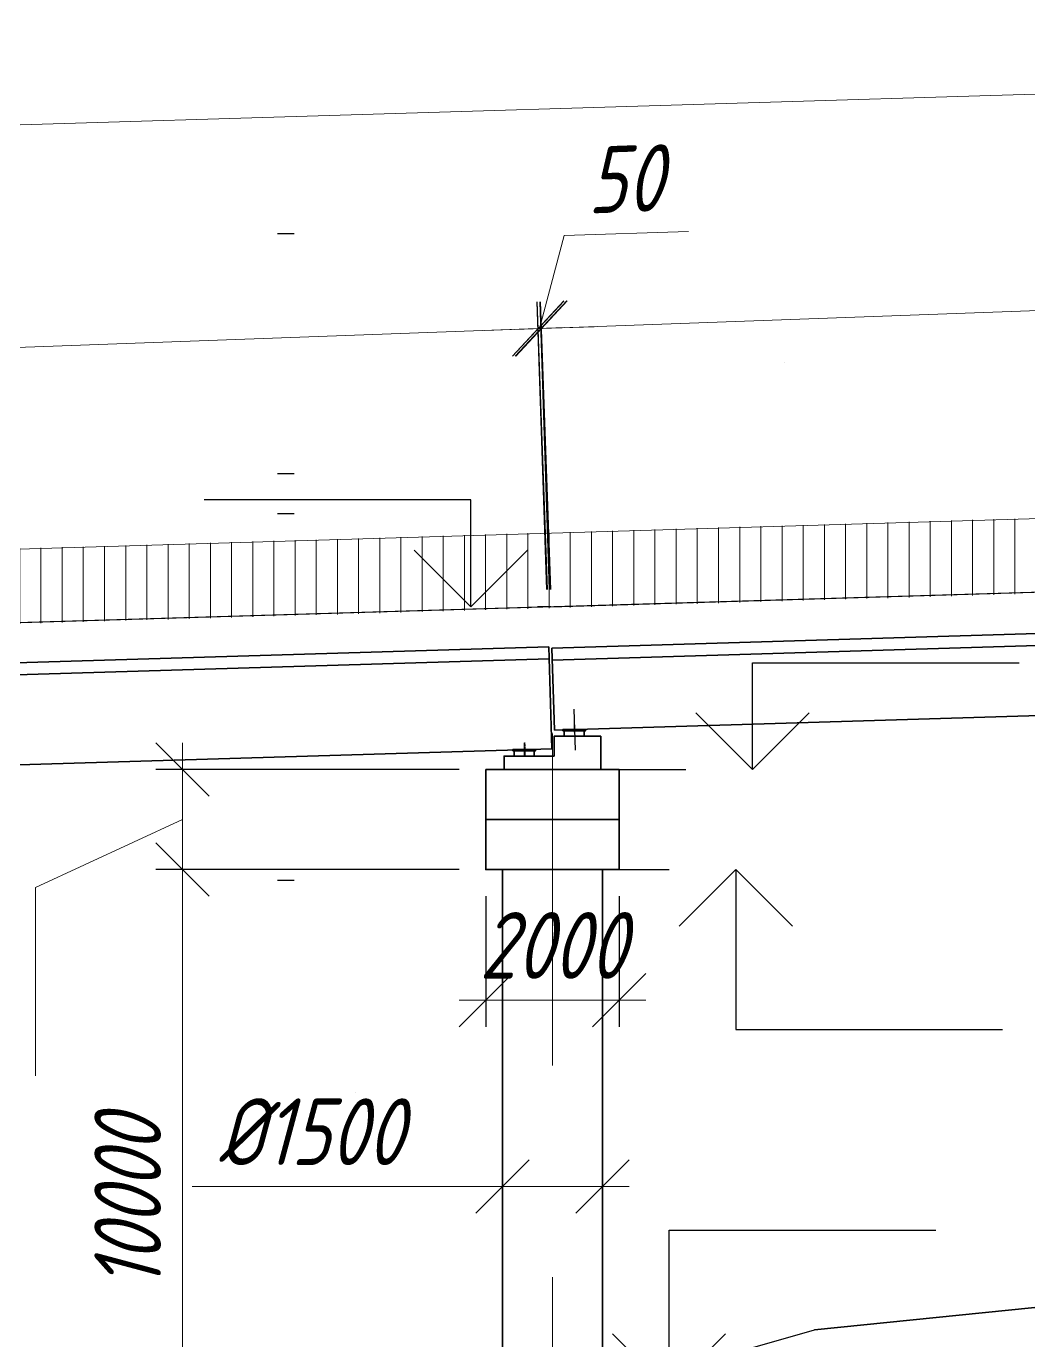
# Model space of a CAD drawing. Header units: millimetres. Extents: x 6546658 to 12951752, y -1354198 to 1102852.
# Drawn here: x 6894701 to 6909734, y 10844 to 30555 of the extents above; entities that cross this region are included whole.
import ezdxf
from ezdxf.enums import TextEntityAlignment as Align

# ---------------------------------------------------------------- set-up
doc = ezdxf.new("R2018")
doc.units = ezdxf.units.MM
doc.linetypes.add('осевая', pattern=[50.8, 31.75, -6.35, 6.35, -6.35])
doc.layers.get('Defpoints').update_dxf_attribs({"color": 254, "lineweight": 0})
for name, color, linetype, lineweight in [('1-Бетон', 114, 'Continuous', 35), ('1-Примечания', 4, 'Continuous', 25), ('1-Размеры', 1, 'Continuous', 25), ('1-Текст_3', 250, 'Continuous', 25), ('1-Штриховка', 8, 'Continuous', 9), ('ИС_Ось', 1, 'осевая', 18), ('ИС_Размер', 3, 'Continuous', 18), ('ИС_Тонкая', 3, 'Continuous', 18)]:
    doc.layers.add(name, color=color, linetype=linetype, lineweight=lineweight)
for name, color, linetype in [('Красный профиль', 1, 'Continuous'), ('Отметки в скважинах', 7, 'Continuous'), ('Скважина', 170, 'Continuous'), ('Черный профиль', 3, 'Continuous')]:
    doc.layers.add(name, color=color, linetype=linetype)
doc.layers.add('Оси_Невидимые', color=5, linetype='Continuous', plot=False)
doc.layers.add('Помощь_Невидимый', color=7, linetype='Continuous', lineweight=30, plot=False)
doc.styles.add('0', font='isocpeur.ttf', dxfattribs={"width": 0.8, "oblique": 15})
doc.styles.get("Standard").update_dxf_attribs({"font": 'arial.ttf'})
doc.styles.add('Стандарт-геология', font='romant.shx', dxfattribs={"width": 0.9, "height": 2.5})
doc.dimstyles.new('М400нов', dxfattribs={"dimscale": 400, "dimtxt": 2.5, "dimasz": 2, "dimexe": 1, "dimexo": 1, "dimgap": 0.8, "dimtad": 1, "dimdec": 0, "dimzin": 0, "dimdsep": 46, "dimtxsty": '0', "dimblk": 'OBLIQUE', "dimcen": 0.09, "dimdle": 1, "dimclrd": 256, "dimclre": 256, "dimclrt": 256, "dimadec": 4, "dimazin": 0, "dimtfac": 1, "dimtdec": 0, "dimtmove": 1, "dimatfit": 2, "dimfxl": 1, "dimtolj": 1, "dimtzin": 0, "dimlwd": -1, "dimarcsym": 0})
doc.dimstyles.new('Скважина', dxfattribs={"dimtxt": 1.2, "dimasz": 2, "dimexe": 0, "dimexo": 0, "dimgap": 0.1, "dimtad": 1, "dimjust": 2, "dimtoh": 1, "dimdec": 1, "dimlfac": 0.1, "dimrnd": 0.1, "dimzin": 0, "dimdsep": 46, "dimtxsty": 'Standard', "dimcen": 0, "dimdle": 1.5, "dimadec": 1, "dimazin": 0, "dimtfac": 1, "dimtdec": 1, "dimtofl": 0, "dimtmove": 0, "dimatfit": 3, "dimfxl": 3, "dimtolj": 1, "dimtzin": 0, "dimarcsym": 0})

# ---------------------------------------------------------------- blocks, each defined once
blk = doc.blocks.new('_Oblique')
at = {"color": 0, "linetype": 'ByBlock', "lineweight": -2}
blk.add_line((-0.5, -0.5), (0.5, 0.5), dxfattribs=at)
blk = doc.blocks.new('*D300')
at = {"layer": 'Defpoints', "color": 0, "linetype": 'Continuous', "transparency": 16777216}
for p in [(6929942, 30143), (6930166, 22692), (6775855, 18046)]:
    blk.add_point(p, dxfattribs=at)
at = {"layer": 'ИС_Размер', "lineweight": -2, "transparency": 16777216}
for p, q in [((6930154, 23092), (6929930, 30543)), ((6775843, 18446), (6775619, 25898))]:
    blk.add_line(p, q, dxfattribs=at)
at = {"layer": 'ИС_Размер', "transparency": 16777216}
blk.add_line((6775231, 25486), (6930342, 30155), dxfattribs=at)
at = {"layer": 'ИС_Размер', "linetype": 'Continuous', "transparency": 16777216, "xscale": 800, "yscale": 800, "zscale": 800}
for p, rotation in [((6929942, 30143), 1.724269677828699), ((6775631, 25498), 181.7242696778287)]:
    blk.add_blockref('_Oblique', p, dxfattribs=dict(at, rotation=rotation))
at = {"layer": 'ИС_Размер', "linetype": 'Continuous', "transparency": 16777216, "insert": (6852762, 28640), "char_height": 1000, "attachment_point": 5, "rotation": 1.7243, "style": '0'}
blk.add_mtext('\\A1;154400', dxfattribs=at)
blk = doc.blocks.new('33')
at = {"layer": '1-Бетон'}
for points in [[(33000, 1530), (33000, 0), (0, 0), (0, 1530), (33000, 1530)], [(0, 1350), (33000, 1350)]]:
    blk.add_lwpolyline(points, dxfattribs=at)
at = {"layer": 'ИС_Ось'}
for points in [[(400, -108), (400, 108)], [(32600, -108), (32600, 108)]]:
    blk.add_lwpolyline(points, dxfattribs=at)
blk = doc.blocks.new('б24 1.23')
at = {"layer": '1-Бетон', "linetype": 'Continuous'}
for points in [[(0, 0), (6, 1230)], [(6, 1230), (24005, 1120)], [(5, 1050), (24005, 940)], [(24000, -110), (24005, 1120)], [(0, 0), (24000, -110)]]:
    blk.add_lwpolyline(points, dxfattribs=at)
at = {"layer": 'Красный профиль', "linetype": 'Continuous'}
for points in [[(301, 306), (299, -309)], [(23701, 199), (23698, -416)]]:
    blk.add_lwpolyline(points, dxfattribs=at)
blk = doc.blocks.new('*D304')
at = {"layer": 'Defpoints', "color": 0, "linetype": 'Continuous', "transparency": 16777216}
for p in [(6902377, 26022), (6902532, 21710), (6869553, 20524)]:
    blk.add_point(p, dxfattribs=at)
at = {"layer": 'ИС_Размер', "lineweight": -2, "transparency": 16777216}
for p, q in [((6902517, 22110), (6902362, 26422)), ((6869539, 20924), (6869383, 25236))]:
    blk.add_line(p, q, dxfattribs=at)
at = {"layer": 'ИС_Размер', "transparency": 16777216}
blk.add_line((6868998, 24821), (6902776, 26036), dxfattribs=at)
at = {"layer": 'ИС_Размер', "linetype": 'Continuous', "transparency": 16777216, "xscale": 800, "yscale": 800, "zscale": 800}
for p, rotation in [((6902377, 26022), 2.059747963360298), ((6869398, 24836), 182.0597479633603)]:
    blk.add_blockref('_Oblique', p, dxfattribs=dict(at, rotation=rotation))
at = {"layer": 'ИС_Размер', "linetype": 'Continuous', "transparency": 16777216, "insert": (6885858, 26248), "char_height": 1000, "attachment_point": 5, "rotation": 2.0597, "style": '0'}
blk.add_mtext('\\A1;33000', dxfattribs=at)
blk = doc.blocks.new('*D305')
at = {"layer": 'Defpoints', "color": 0, "linetype": 'Continuous', "transparency": 16777216}
for p in [(6926411, 26888), (6926566, 22574), (6902582, 21710)]:
    blk.add_point(p, dxfattribs=at)
at = {"layer": 'ИС_Размер', "lineweight": -2, "transparency": 16777216}
for p, q in [((6926552, 22974), (6926396, 27288)), ((6902567, 22110), (6902412, 26423))]:
    blk.add_line(p, q, dxfattribs=at)
at = {"layer": 'ИС_Размер', "transparency": 16777216}
blk.add_line((6902026, 26009), (6926810, 26902), dxfattribs=at)
at = {"layer": 'ИС_Размер', "linetype": 'Continuous', "transparency": 16777216, "xscale": 800, "yscale": 800, "zscale": 800}
for p, rotation in [((6926411, 26888), 2.064041569416751), ((6902426, 26024), 182.0640415694167)]:
    blk.add_blockref('_Oblique', p, dxfattribs=dict(at, rotation=rotation))
at = {"layer": 'ИС_Размер', "linetype": 'Continuous', "transparency": 16777216, "insert": (6914389, 27275), "char_height": 1000, "attachment_point": 5, "rotation": 2.064, "style": '0'}
blk.add_mtext('\\A1;24000', dxfattribs=at)
blk = doc.blocks.new('*D312')
at = {"layer": 'Defpoints', "color": 0, "linetype": 'Continuous', "transparency": 16777216}
for p in [(6902419, 26023), (6902520, 21710), (6902563, 21711)]:
    blk.add_point(p, dxfattribs=at)
at = {"layer": 'ИС_Размер', "transparency": 16777216}
for p, q in [((6902398, 26023), (6902766, 27416)), ((6902766, 27416), (6904632, 27478)), ((6902377, 26022), (6901577, 25995)), ((6902377, 26022), (6902419, 26023)), ((6902377, 26022), (6902419, 26023)), ((6902419, 26023), (6903218, 26050))]:
    blk.add_line(p, q, dxfattribs=at)
at = {"layer": 'ИС_Размер', "lineweight": -2, "transparency": 16777216}
for p, q in [((6902507, 22110), (6902363, 26422)), ((6902549, 22111), (6902406, 26423))]:
    blk.add_line(p, q, dxfattribs=at)
at = {"layer": 'ИС_Размер', "linetype": 'Continuous', "transparency": 16777216, "xscale": 800, "yscale": 800, "zscale": 800}
for p, rotation in [((6902377, 26022), 1.907391254131756), ((6902419, 26023), 181.9073912541317)]:
    blk.add_blockref('_Oblique', p, dxfattribs=dict(at, rotation=rotation))
at = {"layer": 'ИС_Размер', "linetype": 'Continuous', "transparency": 16777216, "insert": (6903672, 28266), "char_height": 1000, "attachment_point": 5, "rotation": 1.9074, "style": '0'}
blk.add_mtext('\\A1;50', dxfattribs=at)
blk = doc.blocks.new('*D319')
at = {"layer": 'Defpoints', "color": 0, "linetype": 'Continuous', "transparency": 16777216}
for p in [(6901841, 13158, 5778), (6903341, 13158, 5778), (6903341, 13158)]:
    blk.add_point(p, dxfattribs=at)
at = {"layer": 'ИС_Размер', "lineweight": -2, "transparency": 16777216}
for p, q in [((6903341, 13558), (6903341, 13558)), ((6901841, 12758), (6901841, 12758))]:
    blk.add_line(p, q, dxfattribs=at)
at = {"layer": 'ИС_Размер', "transparency": 16777216}
for p, q in [((6897189, 13158), (6901841, 13158)), ((6901441, 13158), (6903741, 13158))]:
    blk.add_line(p, q, dxfattribs=at)
at = {"layer": 'ИС_Размер', "linetype": 'Continuous', "transparency": 16777216, "xscale": 800, "yscale": 800, "zscale": 800, "rotation": 180}
blk.add_blockref('_Oblique', (6901841, 13158), dxfattribs=at)
at = {"layer": 'ИС_Размер', "linetype": 'Continuous', "transparency": 16777216, "xscale": 800, "yscale": 800, "zscale": 800}
blk.add_blockref('_Oblique', (6903341, 13158), dxfattribs=at)
at = {"layer": 'ИС_Размер', "linetype": 'Continuous', "transparency": 16777216, "insert": (6898963, 13978), "char_height": 1000, "attachment_point": 5, "style": '0'}
blk.add_mtext('\\A1;%%C1500', dxfattribs=at)
blk = doc.blocks.new('*U231')
at = {"layer": '1-Примечания', "linetype": 'Continuous'}
blk.add_line((0, 0), (2.5, 0), dxfattribs=at)
for points in [[(5, 0), (5, 4), (15, 4)], [(7.121, 2.121), (5, 0), (2.879, 2.121)]]:
    blk.add_lwpolyline(points, dxfattribs=at)
at = {"layer": '1-Текст_3', "lineweight": 30, "oblique": 15, "width": 0.8, "flags": 104}
blk.add_attdef('ВЫСОТА', text='', height=3, dxfattribs=at).set_placement((-6.756, 9.167), align=Align.MIDDLE_CENTER)
at = {"layer": '1-Текст_3', "lineweight": 30, "width": 0.8, "flags": 104}
blk.add_attdef('ПРИМЕЧАНИЕ', text='', height=3, dxfattribs=at).set_placement((10, 3.25), align=Align.TOP_CENTER)
blk = doc.blocks.new('*U228')
at = {"layer": '1-Примечания', "linetype": 'Continuous'}
blk.add_line((0, 0), (2.5, 0), dxfattribs=at)
for points in [[(7.121, -2.121), (5, 0), (2.879, -2.121)], [(5, 0), (5, -6), (15, -6)]]:
    blk.add_lwpolyline(points, dxfattribs=at)
at = {"layer": '1-Текст_3', "lineweight": 30, "oblique": 15, "width": 0.8, "flags": 104}
blk.add_attdef('ВЫСОТА', text='', height=3, dxfattribs=at).set_placement((-6.756, -0.833), align=Align.MIDDLE_CENTER)
at = {"layer": '1-Текст_3', "lineweight": 30, "width": 0.8, "flags": 104}
blk.add_attdef('ПРИМЕЧАНИЕ', text='', height=3, dxfattribs=at).set_placement((10, -6.75), align=Align.TOP_CENTER)
blk = doc.blocks.new('*D320')
at = {"layer": 'Defpoints', "color": 0, "linetype": 'Continuous', "transparency": 16777216}
for p in [(6901591, 17910), (6897042, 7910), (6901390, 7910)]:
    blk.add_point(p, dxfattribs=at)
at = {"layer": 'ИС_Размер', "transparency": 16777216}
blk.add_line((6897042, 18310), (6897042, 7510), dxfattribs=at)
at = {"layer": 'ИС_Размер', "lineweight": -2, "transparency": 16777216}
for p, q in [((6901191, 17910), (6896642, 17910)), ((6900990, 7910), (6896642, 7910))]:
    blk.add_line(p, q, dxfattribs=at)
at = {"layer": 'ИС_Размер', "linetype": 'Continuous', "transparency": 16777216, "xscale": 800, "yscale": 800, "zscale": 800}
for p, rotation in [((6897042, 17910), 90), ((6897042, 7910), 270)]:
    blk.add_blockref('_Oblique', p, dxfattribs=dict(at, rotation=rotation))
at = {"layer": 'ИС_Размер', "linetype": 'Continuous', "transparency": 16777216, "insert": (6896222, 12910), "char_height": 1000, "attachment_point": 5, "rotation": 90, "style": '0'}
blk.add_mtext('\\A1;10000', dxfattribs=at)
blk = doc.blocks.new('*U210')
at = {"layer": '1-Примечания', "linetype": 'Continuous'}
blk.add_line((0, 0), (0.5, 0), dxfattribs=at)
for points in [[(3, 0), (3, 4), (13, 4)], [(5.121, 2.121), (3, 0), (0.879, 2.121)]]:
    blk.add_lwpolyline(points, dxfattribs=at)
at = {"layer": '1-Текст_3', "lineweight": 30, "oblique": 15, "width": 0.8, "flags": 104}
blk.add_attdef('ВЫСОТА', text='', height=3, dxfattribs=at).set_placement((-8.756, 9.167), align=Align.MIDDLE_CENTER)
at = {"layer": '1-Текст_3', "lineweight": 30, "width": 0.8, "flags": 104}
blk.add_attdef('ПРИМЕЧАНИЕ', text='', height=3, dxfattribs=at).set_placement((8, 3.25), align=Align.TOP_CENTER)
blk = doc.blocks.new('*D355')
at = {"layer": 'Defpoints', "color": 0, "linetype": 'Continuous', "transparency": 16777216}
for p in [(6901591, 19410), (6897042, 17910), (6901591, 17910)]:
    blk.add_point(p, dxfattribs=at)
at = {"layer": 'ИС_Размер', "transparency": 16777216}
for p, q in [((6897042, 19810), (6897042, 17510)), ((6897042, 18660), (6894842, 17642)), ((6894842, 17642), (6894842, 14814))]:
    blk.add_line(p, q, dxfattribs=at)
at = {"layer": 'ИС_Размер', "lineweight": -2, "transparency": 16777216}
for p, q in [((6901191, 19410), (6896642, 19410)), ((6901191, 17910), (6896642, 17910))]:
    blk.add_line(p, q, dxfattribs=at)
at = {"layer": 'ИС_Размер', "linetype": 'Continuous', "transparency": 16777216, "xscale": 800, "yscale": 800, "zscale": 800}
for p, rotation in [((6897042, 19410), 90), ((6897042, 17910), 270)]:
    blk.add_blockref('_Oblique', p, dxfattribs=dict(at, rotation=rotation))
at = {"layer": 'ИС_Размер', "linetype": 'Continuous', "transparency": 16777216, "insert": (6894022, 16228), "char_height": 1000, "attachment_point": 5, "rotation": 90, "style": '0'}
blk.add_mtext('\\A1;1500', dxfattribs=at)
blk = doc.blocks.new('*D334')
at = {"layer": 'Defpoints', "color": 0, "linetype": 'Continuous', "transparency": 16777216}
for p in [(6901591, 17910), (6903591, 17910), (6903591, 15952)]:
    blk.add_point(p, dxfattribs=at)
at = {"layer": 'ИС_Размер', "lineweight": -2, "transparency": 16777216}
for p, q in [((6901591, 17510), (6901591, 15552)), ((6903591, 17510), (6903591, 15552))]:
    blk.add_line(p, q, dxfattribs=at)
at = {"layer": 'ИС_Размер', "transparency": 16777216}
blk.add_line((6901191, 15952), (6903991, 15952), dxfattribs=at)
at = {"layer": 'ИС_Размер', "linetype": 'Continuous', "transparency": 16777216, "xscale": 800, "yscale": 800, "zscale": 800, "rotation": 180}
blk.add_blockref('_Oblique', (6901591, 15952), dxfattribs=at)
at = {"layer": 'ИС_Размер', "linetype": 'Continuous', "transparency": 16777216, "xscale": 800, "yscale": 800, "zscale": 800}
blk.add_blockref('_Oblique', (6903591, 15952), dxfattribs=at)
at = {"layer": 'ИС_Размер', "linetype": 'Continuous', "transparency": 16777216, "insert": (6902591, 16772), "char_height": 1000, "attachment_point": 5, "style": '0'}
blk.add_mtext('\\A1;2000', dxfattribs=at)
blk = doc.blocks.new('*D187')
at = {"layer": 'Defpoints', "color": 0, "transparency": 16777216}
for p in [(0, -199), (0, -210), (1.69, -210)]:
    blk.add_point(p, dxfattribs=at)
at = {"layer": 'Оси_Невидимые', "color": 0, "lineweight": -2, "transparency": 16777216}
for p, q in [((0, -199), (1.69, -199)), ((1.69, -201), (1.69, -208)), ((0, -210), (1.69, -210))]:
    blk.add_line(p, q, dxfattribs=at)
at = {"layer": 'Оси_Невидимые', "color": 0, "transparency": 16777216}
for points in [[(1.36, -201), (2.03, -201), (1.69, -199)], [(1.36, -208), (2.03, -208), (1.69, -210)]]:
    blk.add_solid(points, dxfattribs=at)
at = {"layer": 'Оси_Невидимые', "color": 0, "transparency": 16777216, "insert": (0.99, -206.88), "char_height": 1.2, "attachment_point": 5, "rotation": 90}
blk.add_mtext('\\A1;1.1', dxfattribs=at)
blk = doc.blocks.new('*D188')
at = {"layer": 'Defpoints', "color": 0, "transparency": 16777216}
for p in [(0, -157), (0, -210), (1.69, -210)]:
    blk.add_point(p, dxfattribs=at)
at = {"layer": 'Оси_Невидимые', "color": 0, "lineweight": -2, "transparency": 16777216}
for p, q in [((0, -157), (1.69, -157)), ((1.69, -159), (1.69, -208)), ((0, -210), (1.69, -210))]:
    blk.add_line(p, q, dxfattribs=at)
at = {"layer": 'Оси_Невидимые', "color": 0, "transparency": 16777216}
for points in [[(1.36, -159), (2.03, -159), (1.69, -157)], [(1.36, -208), (2.03, -208), (1.69, -210)]]:
    blk.add_solid(points, dxfattribs=at)
at = {"layer": 'Оси_Невидимые', "color": 0, "transparency": 16777216, "insert": (0.98, -206.71), "char_height": 1.2, "attachment_point": 5, "rotation": 90}
blk.add_mtext('\\A1;5.3', dxfattribs=at)
blk = doc.blocks.new('*D194')
at = {"layer": 'Defpoints', "color": 0, "transparency": 16777216}
for p in [(0, -102), (0, -231), (1.69, -231)]:
    blk.add_point(p, dxfattribs=at)
at = {"layer": 'Оси_Невидимые', "color": 0, "lineweight": -2, "transparency": 16777216}
for p, q in [((0, -102), (1.69, -102)), ((1.69, -104), (1.69, -229)), ((0, -231), (1.69, -231))]:
    blk.add_line(p, q, dxfattribs=at)
at = {"layer": 'Оси_Невидимые', "color": 0, "transparency": 16777216}
for points in [[(1.36, -104), (2.03, -104), (1.69, -102)], [(1.36, -229), (2.03, -229), (1.69, -231)]]:
    blk.add_solid(points, dxfattribs=at)
at = {"layer": 'Оси_Невидимые', "color": 0, "transparency": 16777216, "insert": (0.98, -227.3), "char_height": 1.2, "attachment_point": 5, "rotation": 90}
blk.add_mtext('\\A1;12.9', dxfattribs=at)
blk = doc.blocks.new('*D189')
at = {"layer": 'Defpoints', "color": 0, "transparency": 16777216}
for p in [(0, -163), (0, -210), (1.69, -210)]:
    blk.add_point(p, dxfattribs=at)
at = {"layer": 'Оси_Невидимые', "color": 0, "lineweight": -2, "transparency": 16777216}
for p, q in [((0, -163), (1.69, -163)), ((1.69, -165), (1.69, -208)), ((0, -210), (1.69, -210))]:
    blk.add_line(p, q, dxfattribs=at)
at = {"layer": 'Оси_Невидимые', "color": 0, "transparency": 16777216}
for points in [[(1.36, -165), (2.03, -165), (1.69, -163)], [(1.36, -208), (2.03, -208), (1.69, -210)]]:
    blk.add_solid(points, dxfattribs=at)
at = {"layer": 'Оси_Невидимые', "color": 0, "transparency": 16777216, "insert": (0.99, -206.68), "char_height": 1.2, "attachment_point": 5, "rotation": 90}
blk.add_mtext('\\A1;4.7', dxfattribs=at)
blk = doc.blocks.new('*U234')
at = {"layer": '1-Примечания', "linetype": 'Continuous'}
blk.add_line((0, 0), (-2.5, 0), dxfattribs=at)
for points in [[(0, 0), (0, 6), (10, 6)], [(2.121, 2.121), (0, 0), (-2.121, 2.121)]]:
    blk.add_lwpolyline(points, dxfattribs=at)
at = {"layer": '1-Текст_3', "lineweight": 30, "oblique": 15, "width": 0.8, "flags": 104}
blk.add_attdef('ВЫСОТА', text='', height=3, dxfattribs=at).set_placement((-11.756, 11.167), align=Align.MIDDLE_CENTER)
at = {"layer": '1-Текст_3', "lineweight": 30, "width": 0.8, "flags": 104}
blk.add_attdef('ПРИМЕЧАНИЕ', text='', height=3, dxfattribs=at).set_placement((5, 5.25), align=Align.TOP_CENTER)
blk = doc.blocks.new('*U233')
at = {"layer": '1-Примечания', "linetype": 'Continuous'}
blk.add_line((0, 0), (-2.5, 0), dxfattribs=at)
for points in [[(0, 0), (0, 6), (10, 6)], [(2.121, 2.121), (0, 0), (-2.121, 2.121)]]:
    blk.add_lwpolyline(points, dxfattribs=at)
at = {"layer": '1-Текст_3', "lineweight": 30, "oblique": 15, "width": 0.8, "flags": 104}
blk.add_attdef('ВЫСОТА', text='', height=3, dxfattribs=at).set_placement((-11.756, 11.167), align=Align.MIDDLE_CENTER)
at = {"layer": '1-Текст_3', "lineweight": 30, "width": 0.8, "flags": 104}
blk.add_attdef('ПРИМЕЧАНИЕ', text='', height=3, dxfattribs=at).set_placement((5, 5.25), align=Align.TOP_CENTER)
blk = doc.blocks.new('*U183')
at = {"layer": 'Отметки в скважинах'}
for p, q in [((-5.5, -210), (-3, -210)), ((0, -210), (2.5, -210))]:
    blk.add_line(p, q, dxfattribs=at)
at = {"layer": 'Помощь_Невидимый', "color": 5, "lineweight": -3}
for p, q in [((-5.5, -10), (-3, -10)), ((0, -210), (2.5, -210))]:
    blk.add_line(p, q, dxfattribs=at)
at = {"layer": 'Оси_Невидимые'}
dim = blk.add_aligned_dim(p1=(0, -199), p2=(0, -210), distance=1.69, dimstyle='Скважина', dxfattribs=at)
dim.commit()
dim.dimension.update_dxf_attribs({"geometry": '*D187', "text_midpoint": (0.99, -206.88)})
at = {"layer": 'Отметки в скважинах', "lineweight": 13, "insert": (3.15, -210), "char_height": 3, "width": 7.6116, "attachment_point": 4, "style": 'Стандарт-геология', "bg_fill": 3, "box_fill_scale": 1.1, "bg_fill_color": 256, "bg_fill_transparency": 0}
blk.add_mtext('{\\T0.9;1.1}', dxfattribs=at)
blk = doc.blocks.new('*U184')
at = {"layer": 'Отметки в скважинах'}
for p, q in [((-5.5, -210), (-3, -210)), ((0, -210), (2.5, -210))]:
    blk.add_line(p, q, dxfattribs=at)
at = {"layer": 'Помощь_Невидимый', "color": 5, "lineweight": -3}
for p, q in [((-5.5, -10), (-3, -10)), ((0, -210), (2.5, -210))]:
    blk.add_line(p, q, dxfattribs=at)
at = {"layer": 'Оси_Невидимые'}
dim = blk.add_aligned_dim(p1=(0, -157), p2=(0, -210), distance=1.69, dimstyle='Скважина', dxfattribs=at)
dim.commit()
dim.dimension.update_dxf_attribs({"geometry": '*D188', "text_midpoint": (0.98, -206.71)})
at = {"layer": 'Отметки в скважинах', "lineweight": 13, "insert": (3.15, -210), "char_height": 3, "width": 7.6116, "attachment_point": 4, "style": 'Стандарт-геология', "bg_fill": 3, "box_fill_scale": 1.1, "bg_fill_color": 256, "bg_fill_transparency": 0}
blk.add_mtext('{\\T0.9;5.3}', dxfattribs=at)
blk = doc.blocks.new('*U193')
at = {"layer": 'Отметки в скважинах'}
for p, q in [((-5.5, -231), (-3, -231)), ((0, -231), (2.5, -231))]:
    blk.add_line(p, q, dxfattribs=at)
at = {"layer": 'Помощь_Невидимый', "color": 5, "lineweight": -3}
for p, q in [((-5.5, -10), (-3, -10)), ((0, -231), (2.5, -231))]:
    blk.add_line(p, q, dxfattribs=at)
at = {"layer": 'Оси_Невидимые'}
dim = blk.add_aligned_dim(p1=(0, -102), p2=(0, -231), distance=1.69, dimstyle='Скважина', dxfattribs=at)
dim.commit()
dim.dimension.update_dxf_attribs({"geometry": '*D194', "text_midpoint": (0.98, -227.3)})
at = {"layer": 'Отметки в скважинах', "lineweight": 13, "insert": (3.15, -231), "char_height": 3, "width": 7.6116, "attachment_point": 4, "style": 'Стандарт-геология', "bg_fill": 3, "box_fill_scale": 1.1, "bg_fill_color": 256, "bg_fill_transparency": 0}
blk.add_mtext('{\\T0.9;12.9}', dxfattribs=at)
blk = doc.blocks.new('*U185')
at = {"layer": 'Отметки в скважинах'}
for p, q in [((-5.5, -210), (-3, -210)), ((0, -210), (2.5, -210))]:
    blk.add_line(p, q, dxfattribs=at)
at = {"layer": 'Помощь_Невидимый', "color": 5, "lineweight": -3}
for p, q in [((-5.5, -10), (-3, -10)), ((0, -210), (2.5, -210))]:
    blk.add_line(p, q, dxfattribs=at)
at = {"layer": 'Оси_Невидимые'}
dim = blk.add_aligned_dim(p1=(0, -163), p2=(0, -210), distance=1.69, dimstyle='Скважина', dxfattribs=at)
dim.commit()
dim.dimension.update_dxf_attribs({"geometry": '*D189', "text_midpoint": (0.99, -206.68)})
at = {"layer": 'Отметки в скважинах', "lineweight": 13, "insert": (3.15, -210), "char_height": 3, "width": 7.6116, "attachment_point": 4, "style": 'Стандарт-геология', "bg_fill": 3, "box_fill_scale": 1.1, "bg_fill_color": 256, "bg_fill_transparency": 0}
blk.add_mtext('{\\T0.9;4.7}', dxfattribs=at)
blk = doc.blocks.new('кун')
at = {"linetype": 'Continuous'}
blk.add_line((8113, 2457), (26262, 4300), dxfattribs=at)
at = {"layer": 'Скважина', "color": 0, "xscale": 100, "yscale": 100, "zscale": 100}
blk.add_blockref('*U183', (609, 19900), dxfattribs=at)
blk.add_blockref('*U184', (609, 15700), dxfattribs=at)
blk.add_blockref('*U193', (609, 10200), dxfattribs=at)
blk.add_blockref('*U185', (609, 16300), dxfattribs=at)

msp = doc.modelspace()

# ---------------------------------------------------------------- hatches: boundary and pattern name
at = {"layer": 'ИС_Тонкая'}
h = msp.add_hatch(dxfattribs=at)
h.set_pattern_fill('ANSI31', color=256, scale=100, angle=45)
h.set_pattern_definition([(90, (-4328068.45, 93533.4), (-317.5, 0), [])])
h.paths.add_polyline_path([(6920579.3, 22365.3), (6920680, 22342.3), (6920780, 22346.3), (6920879.9, 22350.3), (6920979.9, 22354.2), (6921079.8, 22358.2), (6921179.8, 22362.2), (6921279.7, 22366.1), (6921379.7, 22370.1), (6921479.6, 22374.1), (6921579.6, 22378.1), (6921679.5, 22382), (6921779.4, 22386), (6921879.4, 22390), (6921979.3, 22393.9), (6922079.3, 22397.9), (6922179.2, 22401.9), (6922279.2, 22405.9), (6922379.1, 22409.8), (6922479.1, 22413.8), (6922579, 22417.8), (6922679, 22421.8), (6922778.9, 22425.7), (6922878.9, 22429.7), (6922978.8, 22433.7), (6923078.8, 22437.7), (6923178.7, 22441.7), (6923278.7, 22445.6), (6923378.6, 22449.6), (6923478.6, 22453.6), (6923578.5, 22457.6), (6923678.5, 22461.6), (6923778.4, 22465.6), (6923878.4, 22469.5), (6923978.3, 22473.5), (6924078.3, 22477.5), (6924178.2, 22481.5), (6924278.2, 22485.5), (6924378.1, 22489.5), (6924478.1, 22493.5), (6924578, 22497.4), (6924678, 22501.4), (6924686.7, 22501.8), (6924777.9, 22505.4), (6924877.9, 22509.4), (6924977.8, 22513.4), (6925077.8, 22517.4), (6925177.7, 22521.4), (6925277.7, 22525.4), (6925377.6, 22529.4), (6925477.6, 22533.4), (6925577.5, 22537.4), (6925677.5, 22541.3), (6925777.4, 22545.3), (6925877.4, 22549.3), (6925977.3, 22553.3), (6926077.3, 22557.3), (6926177.2, 22561.3), (6926277.2, 22565.3), (6926377.1, 22569.3), (6926477.1, 22573.3), (6926577, 22577.3), (6926677, 22581.3), (6926776.9, 22585.3), (6926876.9, 22589.3), (6926976.8, 22593.3), (6927076.7, 22597.3), (6927176.7, 22601.3), (6927276.6, 22605.3), (6927376.6, 22609.3), (6927476.5, 22613.4), (6927576.5, 22617.4), (6927676.4, 22621.4), (6927776.4, 22625.4), (6927876.3, 22629.4), (6927976.3, 22633.4), (6928076.2, 22637.4), (6928176.2, 22641.4), (6928276.1, 22645.4), (6928376.1, 22649.4), (6928476, 22653.4), (6928576, 22657.4), (6928675.9, 22661.5), (6928775.9, 22665.5), (6928875.8, 22669.5), (6928975.8, 22673.5), (6929075.7, 22677.5), (6929175.7, 22681.5), (6929275.6, 22685.5), (6929375.6, 22689.6), (6929475.5, 22693.6), (6929575.5, 22697.6), (6929675.4, 22701.6), (6929775.4, 22705.6), (6929875.3, 22709.7), (6929975.3, 22713.7), (6930149.9, 22691.2), (6930166, 22691.7), (6930165, 22749.9), (6930161.3, 22970), (6930147.2, 23791.7), (6775822, 19150), (6775854.2, 18077.4)])

# ---------------------------------------------------------------- linework, layer by layer
at = {"color": 1}
for points in [[(6902568.7, 21851.9), (6926607.7, 22579.2)], [(6902568.7, 21851.9), (6869533.6, 20860.8)]]:
    msp.add_lwpolyline(points, dxfattribs=at)
at = {"layer": '1-Бетон'}
for points in [[(6903315.6, 19409.8), (6903315.6, 19909.7), (6902615.3, 19909.7), (6902615.7, 19610.3)], [(6902615.7, 19610.3), (6901866, 19610.3), (6901866, 19409.8), (6903315.6, 19409.8), (6903315.6, 19409.8)], [(6901590.9, 18659.8), (6903590.9, 18659.8)], [(6901590.9, 18659.8), (6903590.9, 18659.8)], [(6903340.9, 17909.8), (6903340.3, 7909.8), (6901840.3, 7909.8), (6901840.9, 17909.8)], [(6906521.9, 11006.8), (6906521.9, 11006.8), (6915596.1, 11928.5)]]:
    msp.add_lwpolyline(points, dxfattribs=at)
for points in [[(6902745.4, 19989.3), (6903085.4, 19989.3), (6903085.4, 20009.3), (6902745.4, 20009.3)], [(6902765.4, 19989.3), (6903065.4, 19989.3), (6903065.4, 19909.7), (6902765.4, 19909.7)], [(6901995.7, 19688.3), (6902335.7, 19688.3), (6902335.7, 19708.3), (6901995.7, 19708.3)], [(6902015.7, 19610.3), (6902315.7, 19610.3), (6902315.7, 19688.3), (6902015.7, 19688.3)], [(6901590.9, 19409.8), (6903590.9, 19409.8), (6903590.9, 17909.8), (6901590.9, 17909.8)]]:
    msp.add_lwpolyline(points, close=True, dxfattribs=at)
at = {"layer": 'ИС_Ось', "ltscale": 500}
msp.add_lwpolyline([(6902590.2, -10428.4), (6902591, 19949.7)], dxfattribs=at)
at = {"layer": 'ИС_Ось', "ltscale": 10}
msp.add_lwpolyline([(6902915.7, 20093.4), (6902915.7, 19970.1)], dxfattribs=at)
at = {"layer": 'ИС_Ось'}
msp.add_lwpolyline([(6902165.5, 19808.4), (6902165.5, 19603.2)], dxfattribs=at)
at = {"layer": 'ИС_Тонкая'}
msp.add_lwpolyline([(6775822, 19150), (6917403.7, 23397.4)], dxfattribs=at)
at = {"layer": 'Красный профиль', "linetype": 'Continuous', "flags": 128}
msp.add_lwpolyline([(6761841.5, 17630.1), (6917436.7, 22297.9)], dxfattribs=at)
at = {"layer": 'Черный профиль', "linetype": 'Continuous', "flags": 128}
msp.add_lwpolyline([(6893408.6, 6064.4), (6903340.5, 10100), (6906521.9, 11006.8), (6910802.9, 11441.7)], dxfattribs=at)

# ---------------------------------------------------------------- block references
at = {"linetype": 'Continuous', "rotation": 1.718358025339879}
msp.add_blockref('33', (6869597.2, 18731.2), dxfattribs=at)
at = {"layer": '1-Бетон', "rotation": 1.995828484253032}
msp.add_blockref('б24 1.23', (6902621.5, 20000.3), dxfattribs=at)
at = {"layer": '1-Размеры', "transparency": 33554687}
ref = msp.add_blockref('*U210', (6902568.7, 21851.9), dxfattribs=dict(at, xscale=-399.9999999999999, yscale=399.9999999999999, zscale=399.9999999999999, rotation=359.999718071565))
lines = msp.add_mtext('\\W0.8000;21.85', dxfattribs={"layer": '1-Текст_3', "insert": (6906071.1, 25518.8), "char_height": 2.5, "attachment_point": 1, "rotation": 359.99972, "bg_fill": 3, "box_fill_scale": 1, "bg_fill_color": 256, "bg_fill_transparency": 0})
ref.add_attrib('ВЫСОТА', '', (6906071.1, 25518.8)).embed_mtext(lines)
lines = msp.add_mtext('\\W0.8000;', dxfattribs={"layer": '1-Текст_3', "insert": (6899368.8, 23151.9), "char_height": 2.5, "attachment_point": 1, "rotation": 359.99972, "bg_fill": 3, "box_fill_scale": 1, "bg_fill_color": 256, "bg_fill_transparency": 0})
ref.add_attrib('ПРИМЕЧАНИЕ', '', (6899368.8, 23151.9)).embed_mtext(lines)
ref = msp.add_blockref('*U231', (6903590.9, 19409.8), dxfattribs=dict(at, xscale=399.9999999999998, yscale=399.9999999999998, zscale=399.9999999999998, rotation=0.0002819284350356197))
lines = msp.add_mtext('\\W0.8000;19.41', dxfattribs={"layer": '1-Текст_3', "insert": (6900888.5, 23076.7), "char_height": 2.5, "attachment_point": 1, "rotation": 0.00028, "bg_fill": 3, "box_fill_scale": 1, "bg_fill_color": 256, "bg_fill_transparency": 0})
ref.add_attrib('ВЫСОТА', '', (6900888.5, 23076.7)).embed_mtext(lines)
lines = msp.add_mtext('\\W0.8000;', dxfattribs={"layer": '1-Текст_3', "insert": (6907590.9, 20709.8), "char_height": 2.5, "attachment_point": 1, "rotation": 0.00028, "bg_fill": 3, "box_fill_scale": 1, "bg_fill_color": 256, "bg_fill_transparency": 0})
ref.add_attrib('ПРИМЕЧАНИЕ', '', (6907590.9, 20709.8)).embed_mtext(lines)
ref = msp.add_blockref('*U228', (6903340.9, 17909.8), dxfattribs=dict(at, xscale=399.9999999999998, yscale=399.9999999999998, zscale=399.9999999999998, rotation=0.0002819284350356197))
lines = msp.add_mtext('\\W0.8000;17.91', dxfattribs={"layer": '1-Текст_3', "insert": (6900638.5, 17576.7), "char_height": 2.5, "attachment_point": 1, "rotation": 0.00028, "bg_fill": 3, "box_fill_scale": 1, "bg_fill_color": 256, "bg_fill_transparency": 0})
ref.add_attrib('ВЫСОТА', '', (6900638.5, 17576.7)).embed_mtext(lines)
lines = msp.add_mtext('\\W0.8000;', dxfattribs={"layer": '1-Текст_3', "insert": (6907340.9, 15209.8), "char_height": 2.5, "attachment_point": 1, "rotation": 0.00028, "bg_fill": 3, "box_fill_scale": 1, "bg_fill_color": 256, "bg_fill_transparency": 0})
ref.add_attrib('ПРИМЕЧАНИЕ', '', (6907340.9, 15209.8)).embed_mtext(lines)

# ---------------------------------------------------------------- dimensions: what is measured, and where the dimension line sits
at = {"layer": 'ИС_Размер', "linetype": 'Continuous'}
for p1, p2, distance, override, picture, middle in [((6775855, 18046.5), (6930166.1, 22691.7), 7455, {"dimrnd": 200}, '*D300', (6852761.6, 28640.3)), ((6902520.1, 21709.8), (6902562.5, 21711.2), 4314.6, {"dimrnd": 50}, '*D312', (6903058.1, 28245.9))]:
    dim = msp.add_aligned_dim(p1=p1, p2=p2, distance=distance, dimstyle='М400нов', override=override, dxfattribs=at)
    dim.commit()
    dim.dimension.update_dxf_attribs({"geometry": picture, "text_midpoint": middle})
for p1, p2, distance, picture, middle in [((6902581.6, 21710.1), (6926566.1, 22574.5), 4316.3, '*D305', (6914388.8, 27275.3)), ((6869552.9, 20524), (6902531.6, 21710.1), 4314.5, '*D304', (6885857.7, 26248.3))]:
    dim = msp.add_aligned_dim(p1=p1, p2=p2, distance=distance, dimstyle='М400нов', dxfattribs=at)
    dim.commit()
    dim.dimension.update_dxf_attribs({"geometry": picture, "text_midpoint": middle})
dim = msp.add_linear_dim(base=(6897041.6, 17909.8), p1=(6901590.9, 19409.8), p2=(6901590.9, 17909.8), angle=90, dimstyle='М400нов', dxfattribs=at)
dim.commit()
dim.dimension.update_dxf_attribs({"geometry": '*D355', "text_midpoint": (6894841.6, 17321.9), "dimtype": 160})
dim = msp.add_linear_dim(base=(6897041.6, 7909.8), p1=(6901590.9, 17909.8), p2=(6901389.8, 7909.8), angle=90, dimstyle='М400нов', dxfattribs=at)
dim.commit()
dim.dimension.update_dxf_attribs({"geometry": '*D320', "text_midpoint": (6896221.6, 12909.8)})
dim = msp.add_linear_dim(base=(6903590.9, 15952), p1=(6901590.9, 17909.8), p2=(6903590.9, 17909.8), dimstyle='М400нов', dxfattribs=at)
dim.commit()
dim.dimension.update_dxf_attribs({"geometry": '*D334', "text_midpoint": (6902590.9, 15952), "dimtype": 160})
dim = msp.add_linear_dim(base=(6903341.1, 13157.7, -5778.2), p1=(6901841.1, 13157.7), p2=(6903341.1, 13157.6), text='%%C<>', dimstyle='М400нов', dxfattribs=at)
dim.commit()
dim.dimension.update_dxf_attribs({"geometry": '*D319', "text_midpoint": (6898963.1, 12922.8, -5778.2), "dimtype": 160})

# ---------------------------------------------------------------- next in the draw order: block references
at = {"layer": '1-Штриховка'}
msp.add_blockref('кун', (6898408.6, 8550), dxfattribs=at)

# ---------------------------------------------------------------- next in the draw order: block references
at = {"layer": '1-Размеры', "transparency": 33554687}
ref = msp.add_blockref('*U234', (6904340.5, 10100), dxfattribs=dict(at, xscale=399.9999999999998, yscale=399.9999999999998, zscale=399.9999999999998, rotation=0.0002819284350356197))
lines = msp.add_mtext('\\W0.8000;10.10', dxfattribs={"layer": '1-Текст_3', "insert": (6899638, 14566.9), "char_height": 2.5, "attachment_point": 1, "rotation": 0.00028, "bg_fill": 3, "box_fill_scale": 1, "bg_fill_color": 256, "bg_fill_transparency": 0})
ref.add_attrib('ВЫСОТА', '', (6899638, 14566.9)).embed_mtext(lines)
lines = msp.add_mtext('\\W0.8000;', dxfattribs={"layer": '1-Текст_3', "insert": (6906340.4, 12200), "char_height": 2.5, "attachment_point": 1, "rotation": 0.00028, "bg_fill": 3, "box_fill_scale": 1, "bg_fill_color": 256, "bg_fill_transparency": 0})
ref.add_attrib('ПРИМЕЧАНИЕ', '', (6906340.4, 12200)).embed_mtext(lines)
ref = msp.add_blockref('*U233', (6906040.5, 7919.7), dxfattribs=dict(at, xscale=399.9999999999998, yscale=399.9999999999998, zscale=399.9999999999998, rotation=0.0002819284350356197))
lines = msp.add_mtext('\\W0.8000;7.92', dxfattribs={"layer": '1-Текст_3', "insert": (6901338, 12386.6), "char_height": 2.5, "attachment_point": 1, "rotation": 0.00028, "bg_fill": 3, "box_fill_scale": 1, "bg_fill_color": 256, "bg_fill_transparency": 0})
ref.add_attrib('ВЫСОТА', '', (6901338, 12386.6)).embed_mtext(lines)
lines = msp.add_mtext('\\W0.8000;', dxfattribs={"layer": '1-Текст_3', "insert": (6908040.4, 10019.7), "char_height": 2.5, "attachment_point": 1, "rotation": 0.00028, "bg_fill": 3, "box_fill_scale": 1, "bg_fill_color": 256, "bg_fill_transparency": 0})
ref.add_attrib('ПРИМЕЧАНИЕ', '', (6908040.4, 10019.7)).embed_mtext(lines)

doc.saveas('drawing.dxf')
